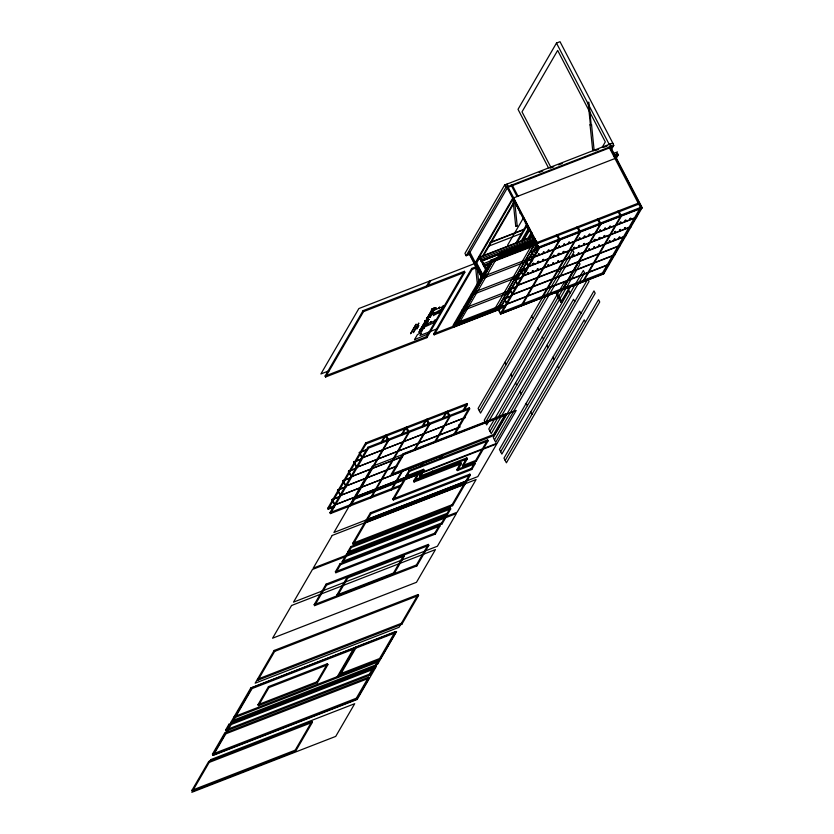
<?xml version="1.0" encoding="UTF-8"?>
<svg xmlns="http://www.w3.org/2000/svg" width="834" height="834" viewBox="0 0 834 834"><rect width="100%" height="100%" fill="white"/><g stroke="black" fill="none" stroke-linecap="round" stroke-linejoin="round"><path stroke-width="1.25" d="M477.528 285.749L475.401 265.202L476.037 264.847L476.892 265.045L478.622 281.736M513.046 200.337L514.536 200.181L517.205 225.847L516.496 226.212L515.714 226.014L513.046 200.337L514.536 200.202M515.714 226.014L517.205 225.847M593.36 150.756L592.724 150.537L590.055 124.871L590.691 124.516L591.546 124.704L594.152 150.516M592.724 150.537L594.194 150.328M476.881 265.097L475.411 265.233M591.546 124.766L590.065 124.891M538.337 246.697L536.575 248.157L538.827 247.323M420.962 328.492L424.183 322.987L427.946 321.674M427.998 321.799L426.622 324.165L436.349 320.298L434.962 322.237L421.055 328.596M325.104 376.071L363.061 310.665L464.371 271.3L464.861 272.238L426.893 337.645L325.594 376.999L325.104 376.071L426.414 336.707L464.371 271.3M325.594 376.999L363.551 311.593L464.861 272.238M613.115 143.698L560.021 41.7L556.476 43.076L518.018 109.337L548.449 167.79M426.237 286.667L429.447 281.121M427.581 286.145L430.803 280.599M427.185 317.525L426.643 318.463L429.593 317.316L435.223 307.61L432.273 308.757L431.731 309.695M420.138 329.983L420.388 329.242L419.846 330.181L423.182 328.773L428.613 319.401M425.653 320.485L424.933 321.413L425.476 320.475L428.426 319.328L422.796 329.034M432.45 308.768L431.407 309.695L435.932 307.694L431.876 309.435M420.232 329.91L426.028 320.861M427.029 318.202L432.46 308.83L435.411 307.683L429.979 317.056L426.435 318.265L430.834 316.472L427.029 317.785M419.158 332.068L419.648 331.234L418.866 332.266L421.816 331.119L422.358 330.181L421.639 331.108M420.461 329.826L425.903 320.454M427.269 318.108L432.7 308.736M611.166 149.901L613.772 145.408L612.552 143.083L504.643 185.002L464.945 253.411L466.154 255.746L468.51 254.829L508.219 186.42L506.999 184.095L506.374 185.158M421.295 329.003L420.649 329.586M433.075 308.726L432.419 309.299M424.037 327.95L423.38 328.523M428.759 319.797L428.374 319.495M435.807 307.663L435.15 308.246M466.154 255.746L505.852 187.337L613.772 145.408M434.994 309.737L435.942 308.413L435.285 309.539M426.914 323.967L427.331 322.935M430.281 322.748L431.23 321.413L430.584 322.539M438.653 308.319L439.601 306.995L438.955 308.121M434.222 321.215L435.181 319.891L434.524 321.017M442.593 306.787L443.552 305.463L442.896 306.589M405.731 476.266L409.119 470.428L487.588 439.945L488.078 440.873L409.598 471.366L406.21 477.194L405.731 476.266L423.578 469.333L424.058 470.261L334.705 504.987L331.974 499.733L339.501 496.48M443.605 455.062L340.157 495.584L337.676 489.902L346.173 486.608M396.609 466.362L345.62 486.18L343.139 480.499L351.635 477.204M402.061 456.959L351.072 476.777L348.591 471.095L357.088 467.801M458.888 424.746L459.732 427.279L356.535 467.374L353.804 462.119L361.331 458.867M361.987 457.97L465.435 417.448L361.987 457.97L359.256 452.716L366.793 449.463M334.226 506.936L328.189 509.282L327.71 508.344L365.667 442.937L466.977 403.583L467.457 404.511L463.6 411.162M328.189 509.282L366.147 443.876L467.457 404.511M400.393 486.41L330.441 513.588L329.951 512.66L367.909 447.253L469.219 407.889L469.709 408.827L454.905 434.326M499.316 309.508L434.191 334.809L433.711 333.881L471.669 268.475L475.286 267.068M334.705 504.987L422.369 470.595M340.157 495.584L493.978 435.515L505.915 414.957L505.425 414.018L403.176 453.748L391.24 474.306L391.73 475.234L403.656 454.676L505.915 414.957M345.62 486.18L396.859 465.935M351.072 476.777L401.102 457.001M356.535 467.374L459.972 426.852M330.441 513.588L368.399 448.181L469.709 408.827M434.191 334.809L472.148 269.403L475.766 267.995M475.703 263.283L513.661 197.877M615.909 158.158L512.712 198.242L474.754 263.648L476.641 262.918L480.155 256.862L486.597 269.236M482.354 256.413L513.88 202.089M483.293 256.038L514.182 202.829M515.433 202.193L514.901 203.444L515.527 202.37M534.438 237.794L480.113 258.957L481.374 261.209L481.948 260.218L533.812 240.067M381.315 442.01L385.172 435.358L387.904 440.602L349.946 506.009M518.06 207.239L517.528 208.49L518.154 207.416M381.607 442.75L386.111 434.994L388.842 440.237L350.885 505.644M453.779 326.886L491.737 261.48L537.899 243.538L537.169 242.141L491.007 260.072L453.05 325.479L453.779 326.886L499.941 308.945L537.263 244.654M453.915 324.874L454.718 323.498L500.88 305.567L500.077 306.943L453.915 324.874L454.155 325.343L500.327 307.412L500.077 306.943M535.616 244.143L490.632 261.615L489.829 262.991L489.589 262.533M520.687 212.284L520.155 213.535L520.781 212.462M496.397 257.987L496.647 258.446L493.613 259.624L455.896 325.5L492.988 260.698L493.228 261.167M496.647 258.446L458.69 323.853L455.645 325.031M497.356 257.967L500.525 252.514L535.501 238.931M498.305 257.602L501.422 252.233L503.111 255.475M499.41 257.466L501.901 253.161L534.646 240.442M225.566 730.063L228.943 724.246L372.829 668.347L373.319 669.275L369.942 675.092L226.056 731.001L225.566 730.063L369.452 674.164L372.829 668.347M523.314 217.33L522.689 218.404M507.552 245.259L523.627 217.538M212.441 754.134L224.617 733.149L368.503 677.25L368.982 678.188L356.806 699.163L212.92 755.072L212.441 754.134L356.327 698.235L368.503 677.25M378.469 661.758L234.583 717.667L234.104 716.729L377.99 660.83L378.469 661.758L375.091 667.586L231.206 723.485L230.726 722.557L250.805 687.946L354.002 647.851L354.492 648.779L337.78 677.573L337.301 676.635L354.002 647.851M226.056 731.001L229.433 725.173L373.319 669.275M191.987 790.278L208.698 761.494L311.895 721.4L312.375 722.327L295.674 751.121L192.477 791.216L191.987 790.278L295.184 750.183L311.895 721.4M212.92 755.072L225.097 734.087L368.982 678.188M231.206 723.485L251.295 688.874L354.492 648.779M418.074 594.559L274.146 650.478L255.173 683.182L399.059 627.283L418.074 594.559L418.564 595.486L401.852 624.28L257.967 680.179L257.477 679.251L401.363 623.342L401.852 624.28M257.967 680.179L274.678 651.385L418.564 595.486M401.123 435.171L405.626 427.415L408.358 432.658L370.39 498.065M402.061 434.806L405.918 428.155M525.941 222.376L525.41 223.627L526.035 222.553M515.725 243.351L526.744 224.356M526.973 224.534L526.191 225.868L527.713 228.787L528.568 227.432M516.851 243.163L527.224 225.295M371.338 497.7L409.296 432.293L406.565 427.05M528.662 227.599L527.943 228.495M521.031 241.287L528.808 227.88M522.167 241.099L529.288 228.818M522.428 240.745L528.912 229.569M523.564 240.557L530.038 229.392M314.147 604.702L326.084 584.154L428.332 544.425L428.822 545.353L416.885 565.911L314.637 605.64L314.147 604.702L416.406 564.983L428.332 544.425M314.637 605.64L326.563 585.082L428.822 545.353M527.734 238.68L531.195 232.477M257.967 704.73L268.465 686.632L327.439 663.718L327.918 664.656L317.42 682.754L258.446 705.668L257.967 704.73L316.93 681.826L327.439 663.718M531.956 232.717L528.714 238.295L529.204 239.233M335.372 571.79L340.084 563.68L439.497 525.055L439.987 525.983L435.275 534.104L335.852 572.729L335.372 571.79L434.795 533.166L439.497 525.055M528.871 238.493L531.456 234.031M258.446 705.668L268.955 687.56L327.918 664.656M342.18 561.616L441.603 522.991L446.357 514.807L446.847 515.735L442.093 523.919L342.67 562.554L342.18 561.616L346.934 553.432L447.587 514.286L450.714 508.886L450.235 507.948L350.812 546.583L347.674 551.983L348.164 552.911L351.291 547.511L450.714 508.886M352.678 543.351L365.167 521.855L464.58 483.22L465.07 484.158L452.591 505.665L353.168 544.289L352.678 543.351L452.101 504.726L464.58 483.22M366.366 519.77L370.411 512.806L469.834 474.181L470.313 475.109L466.279 482.073L366.856 520.708L366.366 519.77L465.789 481.145L469.834 474.181M529.851 238.117L532.446 233.645M335.852 572.729L340.564 564.618L439.987 525.983M353.168 544.289L365.646 522.782L465.07 484.158M366.856 520.708L370.901 513.744L470.313 475.109M342.67 562.554L347.424 554.36L446.847 515.735M422.212 426.122L426.07 419.471L428.801 424.714L414.008 450.214M422.515 426.862L427.018 419.106L429.75 424.35L414.946 449.849M533.823 237.523L533.291 238.764L533.916 237.7M531.383 245.811L494.062 310.112L497.095 308.934L535.063 243.528L497.345 309.393L497.095 308.934M390.844 490.121L401.779 471.273M391.792 489.756L403.364 469.803M535.824 243.643L536.45 242.569M536.794 243.684L535.991 245.06L484.481 265.087L483.866 266.161L488.682 264.295M517.382 277.513L518.675 275.283M498.961 307.975L499.451 308.914L537.409 243.507L638.719 204.142M336.853 595.028L347.351 576.93L347.841 577.858L337.332 595.966L336.853 595.028L393.46 573.041L403.969 554.933L404.448 555.871L393.95 573.969L337.332 595.966M475.192 463.641L457.345 470.574L456.855 469.646L474.702 462.714L475.192 463.641L471.804 469.479L393.335 499.962L392.845 499.034L404.771 478.476L418.095 473.305L418.574 474.233L414.071 482L413.591 481.062L418.095 473.305M539.171 246.885L539.65 247.813L501.693 313.219L501.213 312.291L539.171 246.885L640.481 207.52M498.138 309.466L500.504 314.022L603.952 273.5M506.718 186.733L538.712 248.178L539.202 247.604M393.335 499.962L405.261 479.414L418.574 474.233M442.02 419.283L446.524 411.527L449.255 416.771L434.451 442.27M443.605 417.813L446.826 412.267M602.065 147.503L605.307 141.916L557.665 50.415L522.011 111.85L550.596 166.758M415.801 474.421L417.083 472.2M420.305 466.654L422.88 462.224M416.103 475.161L417.386 472.941M421.243 466.289L423.172 462.964M435.4 441.905L450.193 416.406L447.472 411.162M419.533 476.297L466.842 457.908L467.332 458.846L420.023 477.225L419.533 476.297L423.578 469.333M610.113 148.567L611.405 146.325L610.196 144.001L609.571 145.074L556.476 43.076M420.023 477.225L424.058 470.261M521.208 305.64L559.166 240.234L556.434 234.99M522.147 305.275L560.104 239.869L557.373 234.625M463.11 410.234L466.977 403.583M615.523 155.228L617.452 151.903L613.855 153.3M414.373 479.863L431.261 473.295L432.544 471.085M439.622 458.888L442.197 454.457M453.779 434.493L469.219 407.889M414.863 480.791L431.741 474.233L433.034 472.013M440.748 458.71L442.687 455.385M615.2 158.377L617.775 153.936L618.265 154.874L615.69 159.304M541.652 297.696L579.609 232.29L576.878 227.046M479.31 410.766L572.645 249.929L573.865 252.264L480.52 413.101L478.091 408.441L580.558 231.925L577.826 226.681M456.855 469.646L460.9 462.682L461.39 463.61L457.345 470.574M562.106 289.752L600.063 224.346L597.332 219.102M485.461 422.588L578.796 261.751L580.016 264.076L486.67 424.913L484.241 420.253L564.514 281.934L565.733 284.269M339.761 674.018L355.315 647.215L395.139 631.745L395.629 632.683L380.075 659.486L340.251 674.956L339.761 674.018L379.585 658.547L395.139 631.745M563.044 289.388L601.012 223.981L598.28 218.737M340.251 674.956L355.805 648.154L395.629 632.683M488.078 440.873L476.141 461.431L462.828 466.602L462.349 465.674L466.842 457.908M462.828 466.602L467.332 458.846M555.538 292.025L560.802 302.148L569.883 286.51M560.802 302.148L561.751 301.783L570.821 286.145M490.006 431.314L583.341 270.477L584.561 272.812L491.216 433.649L488.787 428.989L569.059 290.67L570.279 292.995M462.349 465.674L475.661 460.493L487.588 439.945M392.845 499.034L471.325 468.541L474.702 462.714M347.674 551.983L447.097 513.358L450.235 507.948M391.24 474.306L493.499 434.577L505.425 414.018M582.559 281.809L620.517 216.402L617.785 211.158M583.498 281.444L621.455 216.037L618.724 210.793M494.489 439.935L587.834 279.109L589.044 281.433L495.709 442.27L493.28 437.61L573.552 299.291L574.762 301.627M501.213 312.291L602.523 272.927L639.834 208.636M230.726 722.557L374.612 666.647L377.99 660.83M610.165 146.211L642.159 207.656L603.701 273.927L500.504 314.022M500.64 451.757L593.985 290.92L595.195 293.255L501.859 454.082L499.43 449.422L579.703 311.103L580.912 313.438M505.185 460.483L598.531 299.656L599.74 301.981L506.405 462.818L503.976 458.158L584.248 319.839L585.458 322.164M537.961 245.592L538.389 245.947M441.739 308.007L442.666 307.527M442.677 307.704L441.812 308.132M433.565 322.08L434.504 321.601M434.535 321.747L433.67 322.205M527.515 263.961L527.025 264.691L528.349 264.378M539.202 248.334L537.044 249.053L538.743 247.75L642.159 207.656M534.375 252.275L535.032 251.899M528.381 264.649L527.442 265.525L528.349 265.514M427.602 317.212L443.386 308.007L444.72 305.88L431.042 311.27M533.395 257.925L531.602 258.363L534.146 256.924M539.16 172.429L542.798 171.012M550.086 168.187L553.724 166.769M558.582 164.882L562.22 163.464M595.007 150.725L598.645 149.317M603.503 147.43L607.142 146.013M507.593 187.494L610.79 147.399M614.595 155.176L617.775 153.936M614.022 156.521L618.265 154.874M491.236 242.037L524.013 229.298M489.777 242.934L523.773 229.725M488.557 246.207L521.344 233.478M533.51 236.137L479.216 257.237L485.659 269.601M533.26 236.564L479.904 257.299L485.701 268.423M533.718 239.9L481.854 260.041L481.239 261.115L500.536 253.619M475.015 263.419L358.86 308.549L320.902 373.955L329.294 370.692M481.322 261.292L499.462 254.182M535.991 240.557L502.224 253.682L501.693 254.923L535.511 241.724M502.308 253.849L536.085 240.734M501.599 254.756L535.365 241.631M536.929 242.569L639.178 202.839M492.435 260.177L482.792 263.93L484.001 266.255M535.063 243.528L531.779 244.237M537.659 243.069L491.497 261.011L453.54 326.417L499.702 308.476M537.033 244.143L490.872 262.084L490.632 261.615M489.402 263.388L484.575 265.264L483.949 266.338L488.828 264.388M538.712 248.178L641.909 208.093L609.915 146.638M532.916 251.076L537.732 249.21M532.665 251.503L537.482 249.637M636.696 217.059L534.448 256.789L531.717 251.545M636.446 217.497L534.198 257.216L531.466 251.972M532.269 258.613L526.254 260.948L528.985 266.192L631.244 226.462M527.213 260.906L532.029 259.04M630.994 226.9L528.746 266.619L526.014 261.376M522.001 269.882L528.016 267.547M521.761 270.31L527.766 267.975M521.823 271.467L525.462 270.049M625.781 235.866L523.533 275.595L520.802 270.352M625.531 236.303L523.283 276.023L520.552 270.779M516.548 279.286L522.564 276.951M516.298 279.713L521.114 277.847M425.267 320.829L424.61 321.413L429.135 319.412L425.204 320.934M620.329 245.279L518.07 284.999L515.349 279.755M620.079 245.707L517.831 285.426L515.099 280.182M511.086 288.689L517.101 286.354M510.846 289.117L516.851 286.781M420.107 329.722L424.162 327.981L420.055 329.816M614.866 254.683L512.618 294.402L509.887 289.158M614.616 255.11L512.368 294.829L509.637 289.586M511.649 295.757L504.434 298.562L507.155 303.805L609.414 264.086M505.383 298.52L511.398 296.185M429.864 331.619L437.058 328.825M609.164 264.514L506.916 304.233L504.184 298.989M500.421 307.079L505.227 305.213M501.37 307.037L506.207 305.161M433.711 333.881L455.416 325.448M457.824 324.509L461.442 323.102M468.687 320.287L474.713 317.942M479.54 316.076L483.157 314.668M487.984 312.792L494.009 310.446M499.451 308.914L505.477 306.568M359.256 452.716L367.752 449.422M353.804 462.119L361.08 459.294M348.341 471.523L355.628 468.698M342.889 480.926L350.165 478.101M337.426 490.329L345.922 487.035M331.974 499.733L339.25 496.908M327.71 508.344L334.945 505.54M329.951 512.66L401.112 485.013M413.591 481.062L460.9 462.682M414.071 482L461.39 463.61M347.841 577.858L404.448 555.871M312.375 722.327L209.178 762.422L208.698 761.494M608.976 147.003L640.96 208.458L603.003 273.865L602.523 272.927M558.363 270.122L559.583 272.447M512.045 184.679L518.039 196.178M511.106 185.044L517.09 196.543M507.666 186.378L537.409 243.507M513.41 198.304L536.679 242.996M506.968 186.305L538.962 247.75M504.643 185.002L505.852 187.337M556.486 291.66L561.751 301.783M528.037 257.873L528.527 258.811L482.365 276.742L481.875 275.814M526.619 260.323L527.109 261.261L480.937 279.192L480.457 278.264M518.904 273.615L519.394 274.553L473.232 292.484L472.742 291.556M517.487 276.064L517.966 277.003L471.804 294.934L471.325 294.006M501.661 253.588L502.787 255.757M500.525 252.514L502.725 256.924M531.612 316.222L532.822 318.557M537.763 328.043L538.972 330.368M542.309 336.769L543.518 339.104M546.791 345.401L548.011 347.726M552.942 357.213L554.162 359.537M557.487 365.949L558.707 368.274M509.772 289.356L510.262 290.295L464.09 308.226L463.61 307.298M508.354 291.806L508.834 292.744L462.672 310.675L462.182 309.748M491.007 260.072L491.737 261.48M476.641 262.918L482.615 274.376M475.953 262.856L482.511 275.46M499.212 307.548L499.941 308.945M469.709 251.785L482.261 275.887M468.76 252.139L481.791 277.169M498.388 309.039L500.754 313.584M468.51 252.566L475.62 266.223M476.808 268.496L481.552 277.597M471.669 268.475L472.148 269.403M504.851 362.331L506.061 364.666M511.002 374.143L512.212 376.478M515.548 382.879L516.757 385.214M520.041 391.5L521.25 393.836M526.181 403.322L527.401 405.647M530.737 412.048L531.946 414.383M493.499 434.577L493.978 435.515M426.414 336.707L426.893 337.645M475.661 460.493L476.141 461.431M471.325 468.541L471.804 469.479M465.789 481.145L466.279 482.073M363.061 310.665L363.551 311.593M452.101 504.726L452.591 505.665M431.261 473.295L431.741 474.233M447.097 513.358L447.587 514.286M441.603 522.991L442.093 523.919M403.176 453.748L403.656 454.676M409.119 470.428L409.598 471.366M434.795 533.166L435.275 534.104M404.771 478.476L405.261 479.414M365.667 442.937L366.147 443.876M367.909 447.253L368.399 448.181M359.506 452.289L362.237 457.532M416.406 564.983L416.885 565.911M354.054 461.692L356.775 466.936M348.591 471.095L351.322 476.339M370.411 512.806L370.901 513.744M393.46 573.041L393.95 573.969M365.167 521.855L365.646 522.782M343.139 480.499L345.87 485.742M337.676 489.902L340.408 495.146M332.224 499.305L334.955 504.549M350.812 546.583L351.291 547.511M346.934 553.432L347.424 554.36M340.084 563.68L340.564 564.618M379.585 658.547L380.075 659.486M374.612 666.647L375.091 667.586M326.084 584.154L326.563 585.082M369.452 674.164L369.942 675.092M355.315 647.215L355.805 648.154M356.327 698.235L356.806 699.163M316.93 681.826L317.42 682.754M274.188 650.457L274.678 651.385M268.465 686.632L268.955 687.56M295.184 750.183L295.674 751.121M250.805 687.946L251.295 688.874M228.943 724.246L229.433 725.173M224.617 733.149L225.097 734.087M588.835 102.207L591.181 124.746M588.095 102.29L590.43 124.829M533.145 270.57A1.522 1.355 30.1 0 1 532.426 270.852M532.895 270.998A1.522 1.355 30.1 0 1 532.175 271.279M528.245 272.478A1.522 1.355 30.1 0 1 527.515 272.76M525.764 271.498A1.522 1.355 30.1 0 1 526.671 270.018M527.995 272.906A1.522 1.355 30.1 0 1 527.265 273.187M525.503 271.509A1.522 1.355 30.1 0 1 526.681 270.393M538.055 268.663A1.522 1.355 30.1 0 1 537.325 268.944M537.805 269.09A1.522 1.355 30.1 0 1 537.075 269.372M558.509 260.719A1.522 1.355 30.1 0 1 557.779 261M558.259 261.146A1.522 1.355 30.1 0 1 557.529 261.428M548.689 264.524A1.522 1.355 30.1 0 1 547.969 264.816M548.438 264.962A1.522 1.355 30.1 0 1 547.719 265.243M553.599 262.627A1.522 1.355 30.1 0 1 552.869 262.908M553.349 263.054A1.522 1.355 30.1 0 1 552.619 263.335M578.952 252.775A1.522 1.355 30.1 0 1 578.233 253.056M578.702 253.202A1.522 1.355 30.1 0 1 577.983 253.484M569.142 256.58A1.522 1.355 30.1 0 1 568.413 256.862M568.892 257.008A1.522 1.355 30.1 0 1 568.163 257.299M574.053 254.672A1.522 1.355 30.1 0 1 573.323 254.964M573.802 255.11A1.522 1.355 30.1 0 1 573.073 255.392M599.406 244.821A1.522 1.355 30.1 0 1 598.676 245.113M599.156 245.259A1.522 1.355 30.1 0 1 598.426 245.54M589.596 248.636A1.522 1.355 30.1 0 1 588.867 248.918M589.346 249.064A1.522 1.355 30.1 0 1 588.616 249.345M594.496 246.728A1.522 1.355 30.1 0 1 593.777 247.01M594.246 247.156A1.522 1.355 30.1 0 1 593.527 247.448M619.86 236.877A1.522 1.355 30.1 0 1 619.13 237.158M619.61 237.304A1.522 1.355 30.1 0 1 618.88 237.596M610.04 240.692A1.522 1.355 30.1 0 1 609.32 240.974M609.8 241.12A1.522 1.355 30.1 0 1 609.07 241.401M614.95 238.785A1.522 1.355 30.1 0 1 614.22 239.066M614.7 239.212A1.522 1.355 30.1 0 1 613.97 239.494M538.608 261.167A1.522 1.355 30.1 0 1 537.878 261.449M538.357 261.595A1.522 1.355 30.1 0 1 537.628 261.876M533.697 263.075A1.522 1.355 30.1 0 1 532.968 263.356M531.665 260.844A1.522 1.355 30.1 0 0 531.268 261.396A1.522 1.355 30.1 0 1 531.633 261.136M532.123 260.615A1.522 1.355 30.1 0 1 532.54 260.552M533.447 263.502A1.522 1.355 30.1 0 1 532.728 263.784M543.507 259.259A1.522 1.355 30.1 0 1 542.788 259.541M543.268 259.687A1.522 1.355 30.1 0 1 542.538 259.968M563.961 251.315A1.522 1.355 30.1 0 1 563.231 251.597M563.711 251.743A1.522 1.355 30.1 0 1 562.981 252.024M554.151 255.121A1.522 1.355 30.1 0 1 553.422 255.412M553.901 255.558A1.522 1.355 30.1 0 1 553.171 255.84M559.051 253.223A1.522 1.355 30.1 0 1 558.332 253.505M558.811 253.651A1.522 1.355 30.1 0 1 558.082 253.932M584.415 243.372A1.522 1.355 30.1 0 1 583.685 243.653M584.165 243.799A1.522 1.355 30.1 0 1 583.435 244.081M574.605 247.177A1.522 1.355 30.1 0 1 573.875 247.458M574.355 247.604A1.522 1.355 30.1 0 1 573.625 247.896M579.505 245.269A1.522 1.355 30.1 0 1 578.775 245.561M579.255 245.707A1.522 1.355 30.1 0 1 578.535 245.988M604.859 235.417A1.522 1.355 30.1 0 1 604.139 235.709M604.619 235.855A1.522 1.355 30.1 0 1 603.889 236.137M595.049 239.233A1.522 1.355 30.1 0 1 594.319 239.514M594.798 239.66A1.522 1.355 30.1 0 1 594.079 239.942M599.959 237.325A1.522 1.355 30.1 0 1 599.229 237.607M599.709 237.753A1.522 1.355 30.1 0 1 598.979 238.044M625.312 227.473A1.522 1.355 30.1 0 1 624.583 227.755M625.062 227.901A1.522 1.355 30.1 0 1 624.343 228.193M615.502 231.289A1.522 1.355 30.1 0 1 614.773 231.571M615.252 231.716A1.522 1.355 30.1 0 1 614.522 231.998M620.413 229.381A1.522 1.355 30.1 0 1 619.683 229.663M620.162 229.809A1.522 1.355 30.1 0 1 619.433 230.09M544.06 251.764A1.522 1.355 30.1 0 1 543.341 252.045M543.81 252.191A1.522 1.355 30.1 0 1 543.09 252.473M539.16 253.672A1.522 1.355 30.1 0 1 538.43 253.953M536.679 252.692A1.522 1.355 30.1 0 1 536.689 252.129M537.127 251.441A1.522 1.355 30.1 0 1 537.461 251.243M538.91 254.099A1.522 1.355 30.1 0 1 538.18 254.38M536.429 253.119A1.522 1.355 30.1 0 1 536.679 252.056M548.97 249.856A1.522 1.355 30.1 0 1 548.24 250.137M548.72 250.283A1.522 1.355 30.1 0 1 547.99 250.565M569.424 241.912A1.522 1.355 30.1 0 1 568.694 242.194M569.174 242.34A1.522 1.355 30.1 0 1 568.444 242.621M559.604 245.717A1.522 1.355 30.1 0 1 558.884 246.009M559.353 246.155A1.522 1.355 30.1 0 1 558.634 246.437M564.514 243.82A1.522 1.355 30.1 0 1 563.784 244.101M564.264 244.247A1.522 1.355 30.1 0 1 563.534 244.529M589.867 233.968A1.522 1.355 30.1 0 1 589.148 234.25M589.617 234.396A1.522 1.355 30.1 0 1 588.898 234.677M580.057 237.773A1.522 1.355 30.1 0 1 579.328 238.055M579.807 238.201A1.522 1.355 30.1 0 1 579.077 238.493M584.968 235.866A1.522 1.355 30.1 0 1 584.238 236.158M584.717 236.303A1.522 1.355 30.1 0 1 583.988 236.585M610.321 226.014A1.522 1.355 30.1 0 1 609.591 226.306M610.071 226.452A1.522 1.355 30.1 0 1 609.341 226.733M600.511 229.83A1.522 1.355 30.1 0 1 599.782 230.111M600.261 230.257A1.522 1.355 30.1 0 1 599.531 230.538M605.411 227.922A1.522 1.355 30.1 0 1 604.692 228.203M605.161 228.349A1.522 1.355 30.1 0 1 604.441 228.641M630.775 218.07A1.522 1.355 30.1 0 1 630.045 218.352M630.525 218.498A1.522 1.355 30.1 0 1 629.795 218.789M620.955 221.886A1.522 1.355 30.1 0 1 620.235 222.167M620.704 222.313A1.522 1.355 30.1 0 1 619.985 222.595M625.865 219.978A1.522 1.355 30.1 0 1 625.135 220.259M625.615 220.405A1.522 1.355 30.1 0 1 624.885 220.687M433.336 315.679A10.342 2.731 -27.5 0 1 439.362 312.521M414.519 339.636L426.122 334.778A3.409 0.897 -27.5 0 0 429.187 332.568L429.677 331.734L419.971 335.508L421.514 332.849A11.739 3.096 -27.5 0 0 419.481 333.444L417.407 334.653L414.529 339.615M531.122 257.383L533.812 256.038L531.133 257.341M425.277 325.625L428.415 324.124L425.277 325.625M432.075 313.907L435.202 312.385L432.095 313.865M421.743 327.71L424.141 326.584L421.743 327.71M424.079 323.686L426.466 322.539L424.089 323.655M428.551 316.003L430.938 314.866L428.551 315.971M430.876 311.979L433.273 310.821L430.907 311.906M416.062 324.28L410.63 333.642L416.062 324.28M418.772 323.227L413.341 332.589L418.772 323.227M418.71 325.646L416.854 328.836L418.71 325.646M440.206 311.061L439.539 312.197L434.222 314.262L440.206 311.061M291.556 605.494L272.582 638.198L416.468 582.299L435.442 549.596L291.556 605.494M312.489 569.434L293.505 602.138L437.391 546.239L456.375 513.536L312.489 569.434M332.213 535.449L313.23 568.152L457.115 512.243L476.099 479.54L332.213 535.449M352.897 499.795L333.923 532.499L477.809 476.6L496.783 443.897L352.897 499.795M372.318 466.331L353.345 499.034L497.231 443.135L516.204 410.432L372.318 466.331M210.825 759.597L191.841 792.3L335.727 736.401L354.711 703.698L210.825 759.597M232.259 722.661L213.275 755.364L357.161 699.465L376.144 666.762L232.259 722.661M252.712 687.414L233.739 720.117L377.625 664.218L396.598 631.515L252.712 687.414"/></g></svg>
